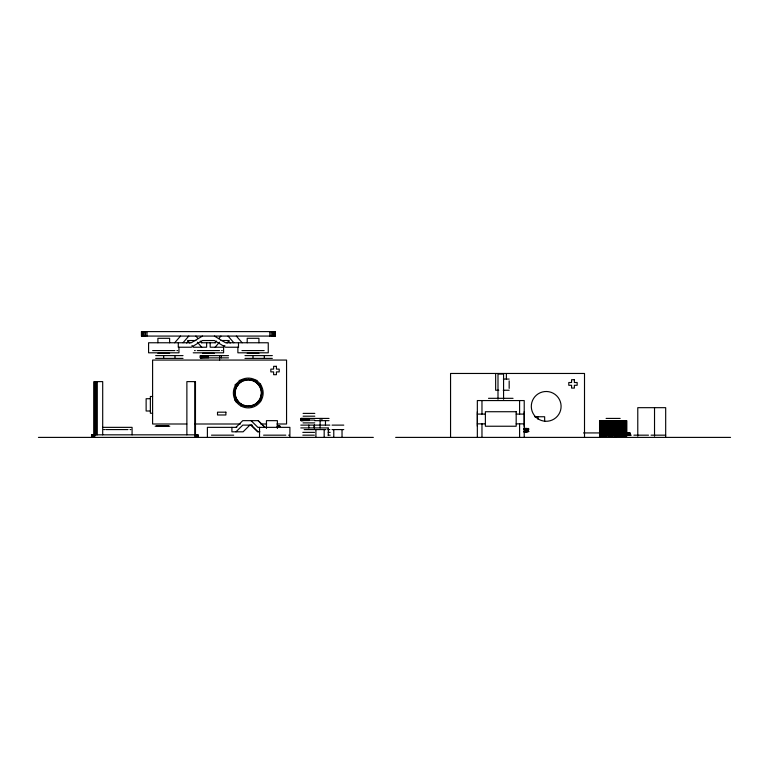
<?xml version="1.0" encoding="UTF-8"?>
<svg xmlns="http://www.w3.org/2000/svg" width="769" height="769" viewBox="0 0 769 769"><rect width="100%" height="100%" fill="white"/><g stroke="black" fill="none" stroke-linecap="round" stroke-linejoin="round"><path stroke-width="1.15" d="M260.566 401.658L260.566 396.929M260.566 388.653L260.566 383.923M526.611 431.947C519.584 431.342 528.909 432.562 526.092 431.986M526.092 428.583L527.14 428.468L524.275 428.669L526.246 428.468M526.121 428.487L524.314 428.612M526.698 430.813L525.89 430.794L526.976 431.044M525.419 429.525L524.621 429.525L526.131 429.775L524.641 429.775L526.852 429.765L524.275 429.573L527.14 429.765L524.218 429.467M524.746 431.851L526.131 432.082L524.074 432.034L527.14 432.091L525.323 432.101L526.39 432.111M525.573 428.573L525.352 428.669M524.381 431.044L526.563 430.986M524.746 429.525L524.074 429.708L524.621 429.669M524.275 430.986L526.707 430.851M525.563 428.669L526.563 428.669M526.159 430.842L525.092 431.044L526.284 430.803M524.247 429.525L526.525 429.525L525.246 429.756M526.111 432.072L525.054 432.091L526.563 431.899L524.535 431.899M525.573 431.995L526.121 431.899M526.496 429.467L525.573 429.467M524.381 428.718L525.487 428.496L524.9 428.669M527.909 428.718L529.024 429.121L527.909 429.525M524.746 428.718L525.246 428.669M524.746 431.044L525.785 430.794M524.862 431.044L525.352 430.986M527.89 430.976L529.024 431.447L527.909 431.851M526.976 429.525L526.852 429.765M174.698 342.763L180.504 336.072M182.993 342.763L188.799 336.072M186.627 343.041L188.799 340.532M215.109 342.763L216.56 341.09M218.742 338.581L220.924 336.072M215.109 347.232L219.463 342.205M224.865 345.56L223.414 347.232L210.177 347.232L210.177 342.763M227.047 343.041L228.499 341.369M526.381 429.765L525.535 429.708M525.419 428.468L524.285 428.458L525.352 428.573M524.545 430.851L525.64 430.794M235.977 427.353L242.754 420.653L258.182 420.653L264.969 427.353L258.182 420.653M235.977 431.813L242.754 425.122L252.242 425.122M249.858 425.122L243.091 431.813L231.911 431.813L231.911 427.353M202.449 336.072L191.289 342.763L148.58 342.763L148.58 352.808L178.956 352.808L178.956 347.232M527.899 428.458L528.534 428.496M524.737 432.072L525.333 432.111L524.621 431.995M528.14 430.784L528.466 430.784M525.592 431.851L525.285 432.111M525.727 429.794L524.996 429.746M525.285 429.775L524.535 429.573M526.698 428.506L526.707 428.525M187.607 340.532L195.903 340.532M220.924 340.532L229.229 340.532M201.324 342.763L215.503 342.763M238.592 347.232L225.548 347.232L214.388 340.532L202.449 340.532L191.289 347.232L178.254 347.232L178.35 342.763M152.647 350.577L174.88 350.577M176.918 350.577L177.649 350.577M194.528 350.577L195.268 350.577M197.297 350.577L219.53 350.577M221.568 350.577L222.299 350.577M241.956 350.577L264.18 350.577M193.23 352.808L223.606 352.808L223.606 346.117M157.905 353.375L169.622 353.375M202.555 353.394L214.282 353.394M247.205 353.375L258.932 353.375M155.665 355.605L183.022 355.605M228.508 355.634L200.315 355.634L200.315 357.864L228.508 357.864M244.975 355.605L272.332 355.605M155.665 358.392L183.022 358.392M244.975 358.392L272.332 358.392M503.359 379.069L509.174 379.069M239.159 380.376L243.917 380.376M252.242 380.376L257 380.376M235.554 384.289L237.909 384.289M234.862 384.933L238.39 384.933M498.802 390.239L495.649 390.239L495.649 373.494M503.224 390.239L509.174 390.239M152.598 396.487L150.368 396.487L150.368 413.232L152.598 413.232M488.507 398.323L513.048 398.323M150.368 398.717L146.129 398.717L146.129 411.002L150.368 411.002M235.554 401.697L237.909 401.697M477.338 411.723L477.338 426.237M524.218 411.723L524.218 426.237M303.092 413.395L314.809 413.395M477.338 414.097L485.383 414.097M516.182 414.097L524.218 414.097M303.092 416.192L314.809 416.192M534.609 416.75L544.654 416.75L544.654 421.412M329.045 418.423L300.852 418.423L300.91 420.653L303.582 420.653L303.582 418.423M606.087 418.423L620.16 418.423M303.024 420.095L314.742 420.095M314.531 420.653L329.045 420.653M599.503 420.653L626.745 420.653L626.745 436.206M303.024 422.883L314.742 422.883M477.338 423.863L485.383 423.863M516.182 423.863L524.218 423.863M186.8 423.998L152.598 423.998L152.598 360.065L286.558 360.065L286.558 423.998L276.869 423.998M195.143 423.998L240.447 423.998M260.71 423.998L266.67 423.998M300.785 425.122L329.853 425.122M332.045 425.122L343.772 425.122M156.29 425.68L168.651 425.68M277.59 425.68L279.397 425.68M155.165 426.237L169.776 426.237M276.869 426.237L280.522 426.237M102.69 427.353L132.076 427.353L132.076 434.831M236.775 427.353L207.39 427.353L207.39 437.398M300.785 427.91L328.142 427.91M527.765 428.573L528.293 428.525M524.275 428.669L525.679 428.718M103.738 429.583L104.661 429.583M105.766 429.583L128 429.583M130.038 429.583L130.836 429.583M304.178 429.583L325.902 429.583M327.882 429.583L329.853 429.583M332.045 429.583L343.772 429.583M251.059 425.122L257.846 431.813L259.874 431.813M302.823 432.37L314.54 432.37M328.2 432.37L330.17 432.37M583.498 432.928L600.656 432.928M211.465 435.167L233.699 435.167M263.594 435.167L285.828 435.167M288.596 435.167L289.134 435.167M302.823 435.167L314.377 435.167M328.2 435.167L330.17 435.167M599.503 435.167L614.114 435.167M616.7 435.167L631.301 435.167M633.887 435.167L648.498 435.167M651.074 435.167L665.685 435.167M38.45 437.398L373.34 437.398M395.66 437.398L730.55 437.398M214.388 336.072L225.548 342.763L268.256 342.763L268.256 352.808L237.881 352.808L237.881 347.232M251.078 420.653L257.865 427.353L289.894 427.353L289.894 437.398M251.078 425.122L257.865 431.813M236.343 336.072L242.148 342.763M228.037 336.072L233.843 342.763M228.037 340.532L230.21 343.041M195.903 336.072L198.075 338.581M200.257 341.09L201.709 342.763M197.354 342.205L201.709 347.232M188.338 341.369L189.789 343.041M191.962 345.56L193.413 347.232L206.63 347.232L206.63 342.763M665.685 437.398L665.685 407.676L637.78 407.676L637.78 436.206M654.525 407.676L654.525 436.206M630.08 435.167L630.08 432.928L627.293 432.928L627.293 435.167M629.898 432.928L629.898 435.167M629.34 432.928L629.34 435.167M628.446 432.928L628.446 435.167M626.524 420.653L626.524 436.206M626.351 420.653L626.351 436.206M626.033 420.653L625.899 436.206M625.745 420.653L625.735 436.206M625.284 420.653L625.284 436.206M624.88 420.653L624.88 436.206M624.274 420.653L624.274 436.206M623.784 420.653L623.784 436.206M623.053 420.653L623.053 436.206M622.573 420.653L622.573 436.206M622.467 420.653L622.467 436.206M621.621 420.653L621.621 436.206M621.208 420.653L621.208 436.206M620.958 420.653L620.958 436.206M620.612 420.653L620.612 436.206M620.016 420.653L620.016 436.206M619.67 420.653L619.67 436.206M619.285 420.653L619.285 436.206M619.026 420.653L619.026 436.206M618.276 420.653L618.276 436.206M618.007 420.653L618.007 436.206M617.497 420.653L617.497 436.206M617.315 420.653L617.315 436.206M616.421 420.653L616.421 437.398M616.248 420.653L616.248 437.398M615.613 420.653L615.613 437.398M614.508 437.398L614.508 420.653L614.421 436.206M613.681 420.653L613.681 436.206M612.566 420.653L612.566 436.206M611.826 420.653L611.826 436.206M611.74 420.653L611.74 436.206M610.721 420.653L610.721 436.206M610.634 420.653L610.634 436.206M609.923 420.653L610 436.206M609.827 420.653L609.827 436.206M608.933 420.653L608.933 436.206M608.75 420.653L608.75 436.206M607.971 420.653L607.971 436.206M606.962 420.653L606.962 436.206M606.578 420.653L606.578 436.206M606.232 420.653L606.232 436.206M605.29 420.653L605.29 436.206M605.04 420.653L605.04 436.206M604.626 420.653L604.626 436.206M603.78 420.653L603.78 436.206M603.675 420.653L603.675 436.206M603.194 420.653L603.194 436.206M601.973 420.653L601.973 436.206M601.541 420.653L601.541 436.206M601.368 420.653L601.368 436.206M600.964 420.653L600.964 436.206M600.82 420.653L600.82 436.206M600.502 420.653L600.502 436.206M600.137 420.653L600.195 437.398M599.897 420.653L599.897 437.398M599.724 420.653L599.724 437.398M599.56 420.653L599.56 437.398M584.507 437.398L584.507 373.465L450.557 373.465L450.557 437.398M537.867 416.75L537.867 419.076M524.218 437.398L524.218 400.562L477.338 400.562L477.338 437.398M519.594 400.562L519.594 414.097M519.594 423.863L519.594 437.398M509.174 380.915L509.174 388.383M506.377 373.494L506.377 379.069M503.57 399.274L503.57 374.051L497.995 374.051L497.995 399.274M481.971 400.562L481.971 414.097M481.971 423.863L481.971 437.398M342.032 429.583L342.032 437.398M333.775 429.583L333.775 437.398M328.267 428.083L328.267 435.552M325.479 420.653L325.479 425.122M324.172 429.583L324.172 437.398M321.894 418.423L321.894 420.653M320.115 418.423L320.115 427.91M315.915 429.583L315.915 437.398M314.463 425.122L314.463 427.91M314.358 425.122L314.358 427.91M314.233 425.122L314.185 427.91M308.946 418.423L308.946 420.653M308.811 425.122L308.811 427.91M307.975 418.423L307.975 420.653M307.014 418.423L307.014 420.653M306.081 418.423L306.081 420.653M305.187 418.423L305.187 420.653M304.351 418.423L304.351 420.653M302.89 418.423L302.89 420.653M302.284 418.423L302.284 420.653M301.784 418.423L301.784 420.653M301.381 418.423L301.381 420.653M301.092 418.423L301.092 420.653M277.388 428.468L277.388 420.653L266.449 420.653L266.449 428.468M275.206 331.602L275.206 336.072M274.648 331.602L274.648 336.072M273.764 331.602L273.764 336.072M272.601 331.602L272.601 336.072M271.255 331.602L271.255 336.072M269.813 331.602L269.813 336.072M264.296 355.605L264.296 358.392M259.528 427.353L259.528 437.398M258.932 342.763L258.932 338.302L247.205 338.302L247.205 342.763M253.001 355.605L253.001 358.392M238.486 342.763L238.486 347.232M234.978 396.093L234.978 400.639M221.357 355.634L221.357 357.864M219.578 355.634L219.578 360.094M208.418 355.634L208.418 357.864M207.438 355.634L207.438 357.864M206.477 355.634L206.477 357.864M205.544 355.634L205.544 357.864M204.65 355.634L204.65 357.864M203.814 355.634L203.814 357.864M203.045 355.634L203.045 357.864M202.353 355.634L202.353 357.864M201.757 355.634L201.757 357.864M201.247 355.634L201.247 357.864M200.844 355.634L200.844 357.864M200.555 355.634L200.555 357.864M200.382 355.634L200.382 357.864M198.037 437.398L198.037 434.831L91.54 434.831L91.54 437.398M197.912 434.831L197.912 437.398M197.614 434.831L197.614 437.398M197.133 434.831L197.133 437.398M196.518 434.831L196.518 437.398M195.797 434.831L195.797 437.398M195.47 434.831L195.47 381.616L186.877 381.616L186.877 434.831M195.345 381.616L195.345 434.831M195.047 381.616L195.047 434.831M194.855 434.831L194.855 437.398M174.996 355.605L174.996 358.392M169.622 342.763L169.622 338.302L157.905 338.302L157.905 342.763M163.701 355.605L163.701 358.392M147.023 331.602L147.023 336.072M145.572 331.602L145.572 336.072M144.226 331.602L144.226 336.072M143.072 331.602L143.072 336.072M142.188 331.602L142.188 336.072M141.631 331.602L141.631 336.072M102.7 434.831L102.7 381.616L94.106 381.616L94.106 434.831M97.288 381.616L97.288 434.831M96.346 381.616L96.346 434.831M95.625 381.616L95.625 434.831M95.01 381.616L95.01 434.831M94.722 434.831L94.722 437.398M94.529 381.616L94.529 434.831M94.231 381.616L94.231 434.831M93.78 434.831L93.78 437.398M93.059 434.831L93.059 437.398M92.443 434.831L92.443 437.398M91.963 434.831L91.963 437.398M91.665 434.831L91.665 437.398M234.853 390.498L234.689 391.604L235.314 391.7L235.477 390.594L234.853 390.498M245.849 405.763L245.763 406.397L246.868 406.551L246.955 405.926L245.849 405.763M249.637 379.434L249.55 380.059L250.646 380.222L250.742 379.588L249.637 379.434M261.181 394.286L261.027 395.391L261.652 395.487L261.806 394.382L261.181 394.286M235.343 388.624L235.026 389.691L235.631 389.873L235.948 388.797L235.343 388.624M244.061 405.292L243.879 405.907L244.946 406.215L245.128 405.609L244.061 405.292M251.55 379.771L251.376 380.376L252.443 380.693L252.626 380.088L251.55 379.771M260.864 396.112L260.547 397.189L261.162 397.362L261.479 396.295L260.864 396.112M236.093 386.826L235.631 387.845L236.208 388.105L236.669 387.095L236.093 386.826M242.35 404.571L242.081 405.148L243.1 405.609L243.36 405.032L242.35 404.571M253.405 380.376L253.136 380.953L254.154 381.414L254.414 380.838L253.405 380.376M260.297 397.881L259.826 398.9L260.403 399.159L260.874 398.14L260.297 397.881M237.092 385.163L236.496 386.096L237.025 386.442L237.631 385.5L237.092 385.163M240.764 403.619L240.418 404.148L241.36 404.754L241.697 404.215L240.764 403.619M255.145 381.232L254.799 381.77L255.741 382.376L256.087 381.837L255.145 381.232M259.48 399.544L258.874 400.486L259.403 400.822L260.009 399.89L259.48 399.544M238.323 383.654L237.592 384.5L238.073 384.913L238.803 384.067L238.323 383.654M239.322 402.437L238.909 402.918L239.755 403.648L240.168 403.167L239.322 402.437M256.75 382.337L256.327 382.818L257.173 383.548L257.586 383.068L256.75 382.337M258.432 401.072L257.702 401.918L258.173 402.331L258.913 401.485L258.432 401.072M239.755 382.337L238.909 383.068L239.322 383.548L240.168 382.818L239.755 382.337M238.073 401.072L237.592 401.485L238.323 402.331L238.803 401.918L238.073 401.072M258.173 383.654L257.702 384.067L258.432 384.913L258.913 384.5L258.173 383.654M257.173 402.437L256.327 403.167L256.75 403.648L257.586 402.918L257.173 402.437M241.36 381.232L240.418 381.837L240.764 382.376L241.697 381.77L241.36 381.232M237.025 399.544L236.496 399.89L237.092 400.822L237.631 400.486L237.025 399.544M259.403 385.163L258.874 385.5L259.48 386.442L260.009 386.096L259.403 385.163M255.741 403.619L254.799 404.215L255.145 404.754L256.087 404.148L255.741 403.619M243.1 380.376L242.081 380.838L242.35 381.414L243.36 380.953L243.1 380.376M236.208 397.881L235.631 398.14L236.093 399.159L236.669 398.9L236.208 397.881M260.403 386.826L259.826 387.095L260.297 388.105L260.874 387.845L260.403 386.826M254.154 404.571L253.136 405.032L253.405 405.609L254.414 405.148L254.154 404.571M244.946 379.771L243.879 380.088L244.061 380.693L245.128 380.376L244.946 379.771M235.631 396.112L235.026 396.295L235.343 397.362L235.948 397.189L235.631 396.112M261.162 388.624L260.547 388.797L260.864 389.873L261.479 389.691L261.162 388.624M252.443 405.292L251.376 405.609L251.55 406.215L252.626 405.907L252.443 405.292M246.868 379.434L245.763 379.588L245.849 380.222L246.955 380.059L246.868 379.434M235.314 394.286L234.689 394.382L234.853 395.487L235.477 395.391L235.314 394.286M261.652 390.498L261.027 390.594L261.181 391.7L261.806 391.604L261.652 390.498M250.646 405.763L249.55 405.926L249.637 406.551L250.742 406.397L250.646 405.763M275.398 331.602L141.438 331.602L141.438 336.072L275.398 336.072L275.398 331.602M276.417 366.323L273.62 366.323L273.62 369.11L270.832 369.11L270.832 371.898L273.62 371.898L273.62 374.695L276.417 374.695L276.417 371.898L279.205 371.898L279.205 369.11L276.417 369.11L276.417 366.323M248.81 379.377L247.695 379.377L247.695 380.011L248.81 380.011L248.81 379.377M574.366 379.713L571.578 379.713L571.578 382.51L568.781 382.51L568.781 385.298L571.578 385.298L571.578 388.085L574.366 388.085L574.366 385.298L577.154 385.298L577.154 382.51L574.366 382.51L574.366 379.713M235.266 392.44L234.632 392.44L234.632 393.555L235.266 393.555L235.266 392.44M261.873 392.44L261.239 392.44L261.239 393.555L261.873 393.555L261.873 392.44M248.81 405.974L247.695 405.974L247.695 406.609L248.81 406.609L248.81 405.974M516.182 411.723L485.383 411.723L485.383 426.237L516.182 426.237L516.182 411.723M225.884 412.184L217.512 412.184L217.512 414.981L225.884 414.981L225.884 412.184M602.502 436.206L602.502 420.653L602.463 436.206M241.553 404.59A13.4 13.4 0 0 0 261.643 392.997A13.4 13.4 0 0 0 241.553 381.395A13.4 13.4 0 0 0 241.553 404.59M240.803 405.897A14.899 14.899 0 0 0 263.152 392.997A14.899 14.899 0 0 0 240.803 380.088A14.899 14.899 0 0 0 240.803 405.897M535.666 416.923A14.899 14.899 0 0 0 560.591 410.242A14.899 14.899 0 0 0 542.347 391.998A14.899 14.899 0 0 0 535.666 416.923"/></g></svg>
